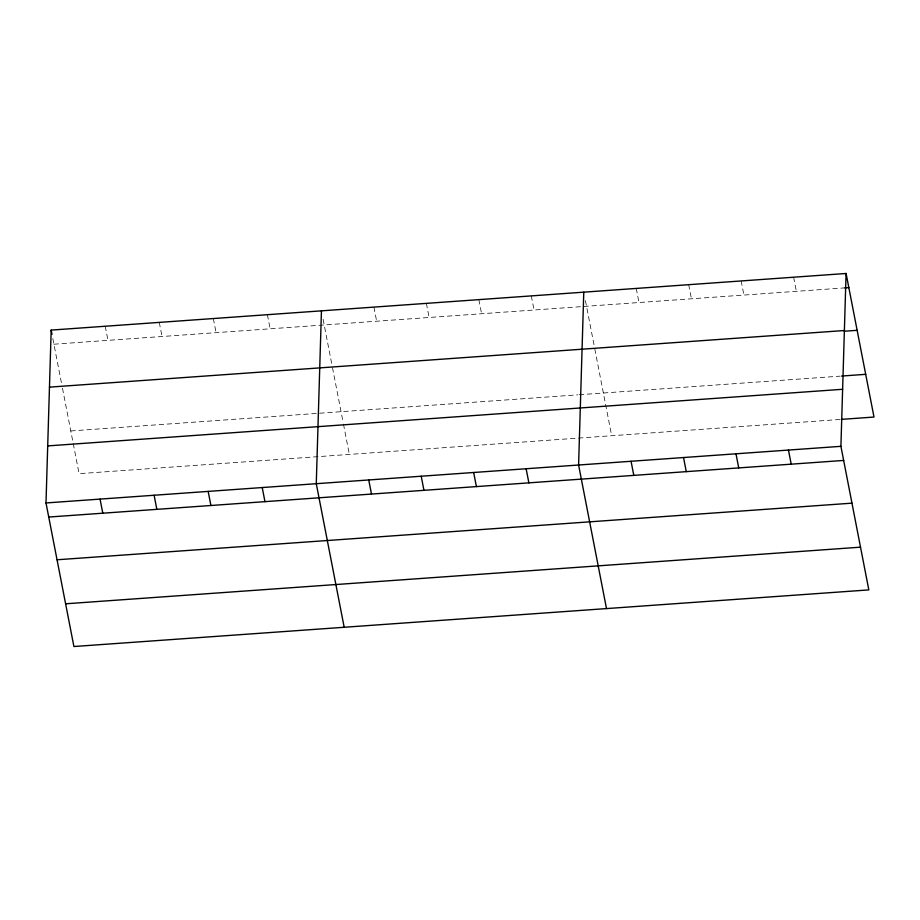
<?xml version="1.0" encoding="UTF-8"?>
<svg xmlns="http://www.w3.org/2000/svg" width="920" height="920" viewBox="0 0 920 920"><rect width="100%" height="100%" fill="white"/><g stroke="black" fill="none" stroke-linecap="round" stroke-linejoin="round"><path stroke-width="0.69" stroke-dasharray="4.6 3.45" d="M53.912 344.206L844.583 287.891M70.782 430.951L577.852 394.829M579.266 394.726L840.167 376.142M839.971 419.474L79.085 473.673L62.226 386.929M793.626 277.219L796.375 291.318M741.163 280.957L743.9 295.055M688.7 284.694L691.438 298.793M636.237 288.431L638.974 302.53M585.419 300.633L594.285 346.242M594.814 348.99L611.673 435.735M531.3 295.906L534.048 310.005M478.837 299.632L481.585 313.743M426.374 303.37L429.122 317.48M373.911 307.108L376.648 321.218M323.092 319.309L332.223 366.298M332.488 367.678L343.195 422.728M343.459 424.108L349.358 454.422M267.386 314.697L270.135 328.808M213.336 318.55L216.085 332.66M159.286 322.402L162.023 336.513M105.225 326.255L107.973 340.354M52.819 338.56L61.686 384.18"/><path stroke-width="1.38" d="M846.089 273.481L840.914 446.326L868.825 589.904L73.91 646.519L46 502.952L51.175 330.096L846.089 273.481L874 417.047L841.386 419.37M321.448 310.845L316.273 483.69L344.183 627.268M583.774 292.169L578.599 465.014L606.498 608.58M844.583 287.891L848.838 287.58M49.461 387.136L844.387 330.522M844.376 331.223L857.141 330.315M841.593 376.05L865.697 374.325M47.702 445.912L842.628 389.286M46 502.952L840.914 446.326M48.737 517.051L843.663 460.437M57.051 559.774L851.966 503.159M65.607 603.796L860.522 547.17M788.452 450.064L791.2 464.174M735.988 453.801L738.725 467.912M683.525 457.539L686.262 471.638M631.062 461.276L633.799 475.375M526.125 468.751L528.873 482.85M473.662 472.489L476.41 486.588M421.199 476.226L423.947 490.325M368.736 479.964L371.484 494.063M262.223 487.542L264.96 501.653M208.161 491.395L210.91 505.505M154.111 495.247L156.848 509.358M100.05 499.1L102.798 513.199M51.175 330.096L51.991 334.328"/></g></svg>
